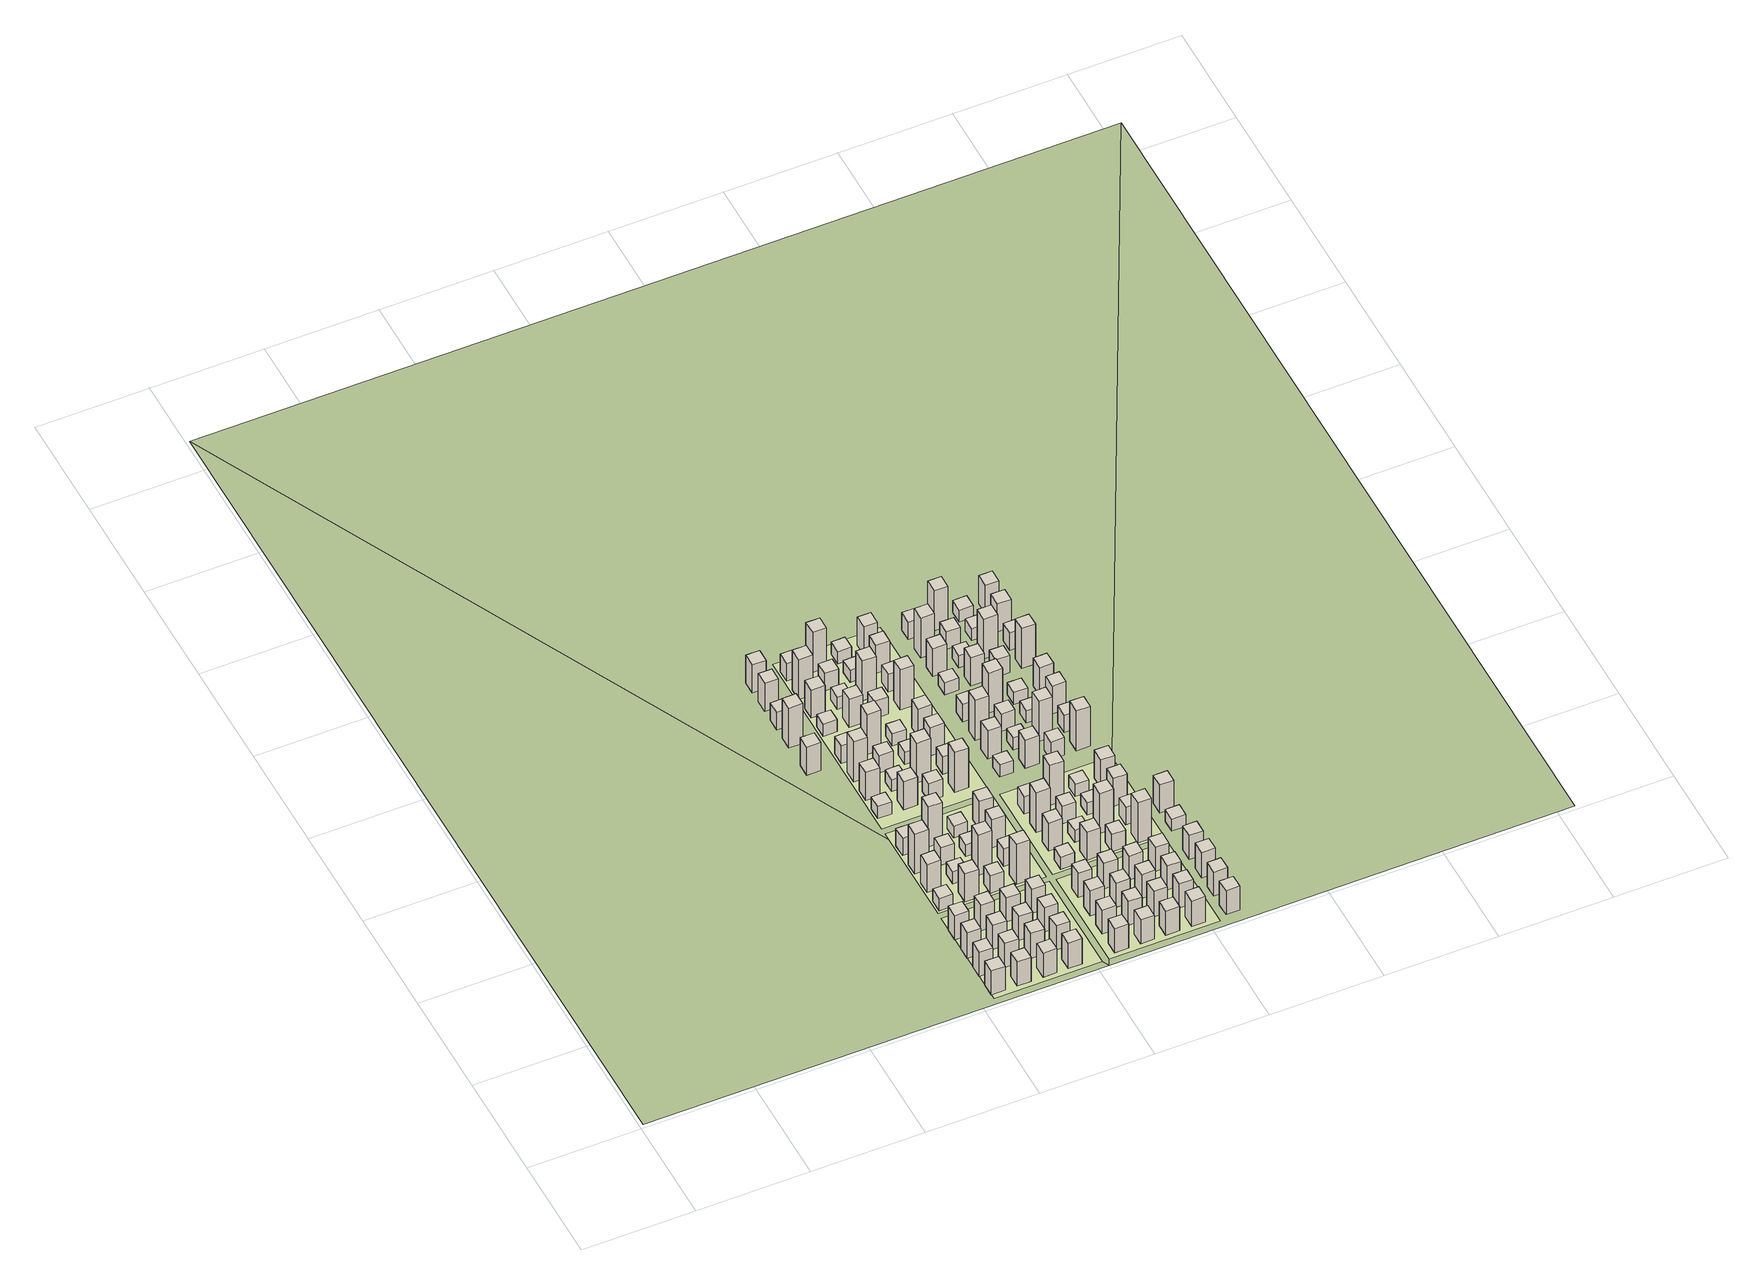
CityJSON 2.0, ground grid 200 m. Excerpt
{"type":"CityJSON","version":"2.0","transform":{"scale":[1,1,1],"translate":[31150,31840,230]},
"CityObjects":{
"building1":{"type":"Building","geometry":[{"type":"Solid","lod":"1","boundaries":[[[[0,1,2,3]],[[4,5,2,1]],[[6,7,0,3]],[[0,7,4,1]],[[4,7,6,5]],[[6,3,2,5]]]]}]},
"building2":{"type":"Building","geometry":[{"type":"Solid","lod":"1","boundaries":[[[[8,9,10,11]],[[10,9,12,13]],[[14,15,8,11]],[[8,15,12,9]],[[14,13,12,15]],[[14,11,10,13]]]]}]},
"building3":{"type":"Building","geometry":[{"type":"Solid","lod":"1","boundaries":[[[[16,17,18,19]],[[20,21,18,17]],[[22,23,16,19]],[[16,23,20,17]],[[20,23,22,21]],[[22,19,18,21]]]]}]},
"building4":{"type":"Building","geometry":[{"type":"Solid","lod":"1","boundaries":[[[[24,25,26,27]],[[26,25,28,29]],[[30,31,24,27]],[[24,31,28,25]],[[30,29,28,31]],[[30,27,26,29]]]]}]},
"building5":{"type":"Building","geometry":[{"type":"Solid","lod":"1","boundaries":[[[[32,33,34,35]],[[34,33,36,37]],[[38,39,32,35]],[[32,39,36,33]],[[38,37,36,39]],[[38,35,34,37]]]]}]},
"building6":{"type":"Building","geometry":[{"type":"Solid","lod":"1","boundaries":[[[[40,41,42,43]],[[44,45,42,41]],[[46,47,40,43]],[[40,47,44,41]],[[44,47,46,45]],[[46,43,42,45]]]]}]},
"building7":{"type":"Building","geometry":[{"type":"Solid","lod":"1","boundaries":[[[[48,49,50,51]],[[52,53,50,49]],[[54,55,48,51]],[[48,55,52,49]],[[52,55,54,53]],[[54,51,50,53]]]]}]},
"building8":{"type":"Building","geometry":[{"type":"Solid","lod":"1","boundaries":[[[[56,57,58,59]],[[58,57,60,61]],[[62,63,56,59]],[[56,63,60,57]],[[62,61,60,63]],[[62,59,58,61]]]]}]},
"building9":{"type":"Building","geometry":[{"type":"Solid","lod":"1","boundaries":[[[[64,65,66,67]],[[66,65,68,69]],[[70,71,64,67]],[[64,71,68,65]],[[70,69,68,71]],[[70,67,66,69]]]]}]},
"building10":{"type":"Building","geometry":[{"type":"Solid","lod":"1","boundaries":[[[[72,73,74,75]],[[76,77,74,73]],[[78,79,72,75]],[[72,79,76,73]],[[76,79,78,77]],[[78,75,74,77]]]]}]},
"building11":{"type":"Building","geometry":[{"type":"Solid","lod":"1","boundaries":[[[[80,81,82,83]],[[82,81,84,85]],[[86,87,80,83]],[[80,87,84,81]],[[86,85,84,87]],[[86,83,82,85]]]]}]},
"building12":{"type":"Building","geometry":[{"type":"Solid","lod":"1","boundaries":[[[[88,89,90,91]],[[92,93,90,89]],[[94,95,88,91]],[[88,95,92,89]],[[92,95,94,93]],[[94,91,90,93]]]]}]},
"building13":{"type":"Building","geometry":[{"type":"Solid","lod":"1","boundaries":[[[[96,97,98,99]],[[100,101,98,97]],[[102,103,96,99]],[[96,103,100,97]],[[100,103,102,101]],[[102,99,98,101]]]]}]},
"building14":{"type":"Building","geometry":[{"type":"Solid","lod":"1","boundaries":[[[[104,105,106,107]],[[106,105,108,109]],[[110,111,104,107]],[[104,111,108,105]],[[110,109,108,111]],[[110,107,106,109]]]]}]},
"building15":{"type":"Building","geometry":[{"type":"Solid","lod":"1","boundaries":[[[[112,113,114,115]],[[114,113,116,117]],[[118,119,112,115]],[[112,119,116,113]],[[118,117,116,119]],[[118,115,114,117]]]]}]},
"building16":{"type":"Building","geometry":[{"type":"Solid","lod":"1","boundaries":[[[[120,121,122,123]],[[122,121,124,125]],[[126,127,120,123]],[[120,127,124,121]],[[126,125,124,127]],[[126,123,122,125]]]]}]},
"building17":{"type":"Building","geometry":[{"type":"Solid","lod":"1","boundaries":[[[[128,129,130,131]],[[132,133,130,129]],[[134,135,128,131]],[[128,135,132,129]],[[132,135,134,133]],[[134,131,130,133]]]]}]},
"building18":{"type":"Building","geometry":[{"type":"Solid","lod":"1","boundaries":[[[[136,137,138,139]],[[140,141,138,137]],[[142,143,136,139]],[[136,143,140,137]],[[140,143,142,141]],[[142,139,138,141]]]]}]},
"building19":{"type":"Building","geometry":[{"type":"Solid","lod":"1","boundaries":[[[[144,145,146,147]],[[148,149,146,145]],[[150,151,144,147]],[[144,151,148,145]],[[148,151,150,149]],[[150,147,146,149]]]]}]},
"building20":{"type":"Building","geometry":[{"type":"Solid","lod":"1","boundaries":[[[[152,153,154,155]],[[156,157,154,153]],[[158,159,152,155]],[[152,159,156,153]],[[156,159,158,157]],[[158,155,154,157]]]]}]},
"building21":{"type":"Building","geometry":[{"type":"Solid","lod":"1","boundaries":[[[[160,161,162,163]],[[164,165,162,161]],[[166,167,160,163]],[[160,167,164,161]],[[164,167,166,165]],[[166,163,162,165]]]]}]},
"building22":{"type":"Building","geometry":[{"type":"Solid","lod":"1","boundaries":[[[[168,169,170,171]],[[172,173,170,169]],[[174,175,168,171]],[[168,175,172,169]],[[172,175,174,173]],[[174,171,170,173]]]]}]},
"building23":{"type":"Building","geometry":[{"type":"Solid","lod":"1","boundaries":[[[[176,177,178,179]],[[178,177,180,181]],[[182,183,176,179]],[[176,183,180,177]],[[182,181,180,183]],[[182,179,178,181]]]]}]},
"building24":{"type":"Building","geometry":[{"type":"Solid","lod":"1","boundaries":[[[[184,185,186,187]],[[186,185,188,189]],[[190,191,184,187]],[[184,191,188,185]],[[190,189,188,191]],[[190,187,186,189]]]]}]},
"building25":{"type":"Building","geometry":[{"type":"Solid","lod":"1","boundaries":[[[[192,193,194,195]],[[194,193,196,197]],[[198,199,192,195]],[[192,199,196,193]],[[198,197,196,199]],[[198,195,194,197]]]]}]},
"building26":{"type":"Building","geometry":[{"type":"Solid","lod":"1","boundaries":[[[[200,201,202,203]],[[202,201,204,205]],[[206,207,200,203]],[[200,207,204,201]],[[206,205,204,207]],[[206,203,202,205]]]]}]},
"building27":{"type":"Building","geometry":[{"type":"Solid","lod":"1","boundaries":[[[[208,209,210,211]],[[212,213,210,209]],[[214,215,208,211]],[[208,215,212,209]],[[212,215,214,213]],[[214,211,210,213]]]]}]},
"building28":{"type":"Building","geometry":[{"type":"Solid","lod":"1","boundaries":[[[[216,217,218,219]],[[218,217,220,221]],[[222,223,216,219]],[[216,223,220,217]],[[222,221,220,223]],[[222,219,218,221]]]]}]},
"building29":{"type":"Building","geometry":[{"type":"Solid","lod":"1","boundaries":[[[[224,225,226,227]],[[228,229,226,225]],[[230,231,224,227]],[[224,231,228,225]],[[228,231,230,229]],[[230,227,226,229]]]]}]},
"building30":{"type":"Building","geometry":[{"type":"Solid","lod":"1","boundaries":[[[[232,233,234,235]],[[234,233,236,237]],[[238,239,232,235]],[[232,239,236,233]],[[238,237,236,239]],[[238,235,234,237]]]]}]},
"building31":{"type":"Building","geometry":[{"type":"Solid","lod":"1","boundaries":[[[[240,241,242,243]],[[242,241,244,245]],[[246,247,240,243]],[[240,247,244,241]],[[246,245,244,247]],[[246,243,242,245]]]]}]},
"building32":{"type":"Building","geometry":[{"type":"Solid","lod":"1","boundaries":[[[[248,249,250,251]],[[252,253,250,249]],[[254,255,248,251]],[[248,255,252,249]],[[252,255,254,253]],[[254,251,250,253]]]]}]},
"building33":{"type":"Building","geometry":[{"type":"Solid","lod":"1","boundaries":[[[[256,257,258,259]],[[258,257,260,261]],[[262,263,256,259]],[[256,263,260,257]],[[262,261,260,263]],[[262,259,258,261]]]]}]},
"building34":{"type":"Building","geometry":[{"type":"Solid","lod":"1","boundaries":[[[[264,265,266,267]],[[266,265,268,269]],[[270,271,264,267]],[[264,271,268,265]],[[270,269,268,271]],[[270,267,266,269]]]]}]},
"building35":{"type":"Building","geometry":[{"type":"Solid","lod":"1","boundaries":[[[[272,273,274,275]],[[274,273,276,277]],[[278,279,272,275]],[[272,279,276,273]],[[278,277,276,279]],[[278,275,274,277]]]]}]},
"building36":{"type":"Building","geometry":[{"type":"Solid","lod":"1","boundaries":[[[[280,281,282,283]],[[282,281,284,285]],[[286,287,280,283]],[[280,287,284,281]],[[286,285,284,287]],[[286,283,282,285]]]]}]},
"building37":{"type":"Building","geometry":[{"type":"Solid","lod":"1","boundaries":[[[[288,289,290,291]],[[292,293,290,289]],[[294,295,288,291]],[[288,295,292,289]],[[292,295,294,293]],[[294,291,290,293]]]]}]},
"building38":{"type":"Building","geometry":[{"type":"Solid","lod":"1","boundaries":[[[[296,297,298,299]],[[300,301,298,297]],[[302,303,296,299]],[[296,303,300,297]],[[300,303,302,301]],[[302,299,298,301]]]]}]},
"building39":{"type":"Building","geometry":[{"type":"Solid","lod":"1","boundaries":[[[[304,305,306,307]],[[308,309,306,305]],[[310,311,304,307]],[[304,311,308,305]],[[308,311,310,309]],[[310,307,306,309]]]]}]},
"building40":{"type":"Building","geometry":[{"type":"Solid","lod":"1","boundaries":[[[[312,313,314,315]],[[316,317,314,313]],[[318,319,312,315]],[[312,319,316,313]],[[316,319,318,317]],[[318,315,314,317]]]]}]},
"building41":{"type":"Building","geometry":[{"type":"Solid","lod":"1","boundaries":[[[[320,321,322,323]],[[324,325,322,321]],[[326,327,320,323]],[[320,327,324,321]],[[324,327,326,325]],[[326,323,322,325]]]]}]},
"building42":{"type":"Building","geometry":[{"type":"Solid","lod":"1","boundaries":[[[[328,329,330,331]],[[330,329,332,333]],[[334,335,328,331]],[[328,335,332,329]],[[334,333,332,335]],[[334,331,330,333]]]]}]},
"building43":{"type":"Building","geometry":[{"type":"Solid","lod":"1","boundaries":[[[[336,337,338,339]],[[338,337,340,341]],[[342,343,336,339]],[[336,343,340,337]],[[342,341,340,343]],[[342,339,338,341]]]]}]},
"building44":{"type":"Building","geometry":[{"type":"Solid","lod":"1","boundaries":[[[[344,345,346,347]],[[346,345,348,349]],[[350,351,344,347]],[[344,351,348,345]],[[350,349,348,351]],[[350,347,346,349]]]]}]},
"building45":{"type":"Building","geometry":[{"type":"Solid","lod":"1","boundaries":[[[[352,353,354,355]],[[356,357,354,353]],[[358,359,352,355]],[[352,359,356,353]],[[356,359,358,357]],[[358,355,354,357]]]]}]},
"building46":{"type":"Building","geometry":[{"type":"Solid","lod":"1","boundaries":[[[[360,361,362,363]],[[364,365,362,361]],[[366,367,360,363]],[[360,367,364,361]],[[364,367,366,365]],[[366,363,362,365]]]]}]},
"building47":{"type":"Building","geometry":[{"type":"Solid","lod":"1","boundaries":[[[[368,369,370,371]],[[372,373,370,369]],[[374,375,368,371]],[[368,375,372,369]],[[372,375,374,373]],[[374,371,370,373]]]]}]},
"building48":{"type":"Building","geometry":[{"type":"Solid","lod":"1","boundaries":[[[[376,377,378,379]],[[378,377,380,381]],[[382,383,376,379]],[[376,383,380,377]],[[382,381,380,383]],[[382,379,378,381]]]]}]},
"building49":{"type":"Building","geometry":[{"type":"Solid","lod":"1","boundaries":[[[[384,385,386,387]],[[386,385,388,389]],[[390,391,384,387]],[[384,391,388,385]],[[390,389,388,391]],[[390,387,386,389]]]]}]},
"building50":{"type":"Building","geometry":[{"type":"Solid","lod":"1","boundaries":[[[[392,393,394,395]],[[394,393,396,397]],[[398,399,392,395]],[[392,399,396,393]],[[398,397,396,399]],[[398,395,394,397]]]]}]},
"building51":{"type":"Building","geometry":[{"type":"Solid","lod":"1","boundaries":[[[[400,401,402,403]],[[402,401,404,405]],[[406,407,400,403]],[[400,407,404,401]],[[406,405,404,407]],[[406,403,402,405]]]]}]},
"building52":{"type":"Building","geometry":[{"type":"Solid","lod":"1","boundaries":[[[[408,409,410,411]],[[412,413,410,409]],[[414,415,408,411]],[[408,415,412,409]],[[412,415,414,413]],[[414,411,410,413]]]]}]},
"building53":{"type":"Building","geometry":[{"type":"Solid","lod":"1","boundaries":[[[[416,417,418,419]],[[418,417,420,421]],[[422,423,416,419]],[[416,423,420,417]],[[422,421,420,423]],[[422,419,418,421]]]]}]},
"building54":{"type":"Building","geometry":[{"type":"Solid","lod":"1","boundaries":[[[[424,425,426,427]],[[426,425,428,429]],[[430,431,424,427]],[[424,431,428,425]],[[430,429,428,431]],[[430,427,426,429]]]]}]},
"building55":{"type":"Building","geometry":[{"type":"Solid","lod":"1","boundaries":[[[[432,433,434,435]],[[436,437,434,433]],[[438,439,432,435]],[[432,439,436,433]],[[436,439,438,437]],[[438,435,434,437]]]]}]},
"building56":{"type":"Building","geometry":[{"type":"Solid","lod":"1","boundaries":[[[[440,441,442,443]],[[444,445,442,441]],[[446,447,440,443]],[[440,447,444,441]],[[444,447,446,445]],[[446,443,442,445]]]]}]},
"building57":{"type":"Building","geometry":[{"type":"Solid","lod":"1","boundaries":[[[[448,449,450,451]],[[452,453,450,449]],[[454,455,448,451]],[[448,455,452,449]],[[452,455,454,453]],[[454,451,450,453]]]]}]},
"building58":{"type":"Building","geometry":[{"type":"Solid","lod":"1","boundaries":[[[[456,457,458,459]],[[458,457,460,461]],[[462,463,456,459]],[[456,463,460,457]],[[462,461,460,463]],[[462,459,458,461]]]]}]},
"building59":{"type":"Building","geometry":[{"type":"Solid","lod":"1","boundaries":[[[[464,465,466,467]],[[466,465,468,469]],[[470,471,464,467]],[[464,471,468,465]],[[470,469,468,471]],[[470,467,466,469]]]]}]},
"building60":{"type":"Building","geometry":[{"type":"Solid","lod":"1","boundaries":[[[[472,473,474,475]],[[476,477,474,473]],[[478,479,472,475]],[[472,479,476,473]],[[476,479,478,477]],[[478,475,474,477]]]]}]},
"building61":{"type":"Building","geometry":[{"type":"Solid","lod":"1","boundaries":[[[[480,481,482,483]],[[482,481,484,485]],[[486,487,480,483]],[[480,487,484,481]],[[486,485,484,487]],[[486,483,482,485]]]]}]},
"building62":{"type":"Building","geometry":[{"type":"Solid","lod":"1","boundaries":[[[[488,489,490,491]],[[492,493,490,489]],[[494,495,488,491]],[[488,495,492,489]],[[492,495,494,493]],[[494,491,490,493]]]]}]},
"building63":{"type":"Building","geometry":[{"type":"Solid","lod":"1","boundaries":[[[[496,497,498,499]],[[500,501,498,497]],[[502,503,496,499]],[[496,503,500,497]],[[500,503,502,501]],[[502,499,498,501]]]]}]},
"building64":{"type":"Building","geometry":[{"type":"Solid","lod":"1","boundaries":[[[[504,505,506,507]],[[508,509,506,505]],[[510,511,504,507]],[[504,511,508,505]],[[508,511,510,509]],[[510,507,506,509]]]]}]},
"building65":{"type":"Building","geometry":[{"type":"Solid","lod":"1","boundaries":[[[[512,513,514,515]],[[516,517,514,513]],[[518,519,512,515]],[[512,519,516,513]],[[516,519,518,517]],[[518,515,514,517]]]]}]},
"building66":{"type":"Building","geometry":[{"type":"Solid","lod":"1","boundaries":[[[[520,521,522,523]],[[522,521,524,525]],[[526,527,520,523]],[[520,527,524,521]],[[526,525,524,527]],[[526,523,522,525]]]]}]},
"building67":{"type":"Building","geometry":[{"type":"Solid","lod":"1","boundaries":[[[[528,529,530,531]],[[530,529,532,533]],[[534,535,528,531]],[[528,535,532,529]],[[534,533,532,535]],[[534,531,530,533]]]]}]},
"building68":{"type":"Building","geometry":[{"type":"Solid","lod":"1","boundaries":[[[[536,537,538,539]],[[538,537,540,541]],[[542,543,536,539]],[[536,543,540,537]],[[542,541,540,543]],[[542,539,538,541]]]]}]},
"building69":{"type":"Building","geometry":[{"type":"Solid","lod":"1","boundaries":[[[[544,545,546,547]],[[546,545,548,549]],[[550,551,544,547]],[[544,551,548,545]],[[550,549,548,551]],[[550,547,546,549]]]]}]},
"building70":{"type":"Building","geometry":[{"type":"Solid","lod":"1","boundaries":[[[[552,553,554,555]],[[554,553,556,557]],[[558,559,552,555]],[[552,559,556,553]],[[558,557,556,559]],[[558,555,554,557]]]]}]},
"building71":{"type":"Building","geometry":[{"type":"Solid","lod":"1","boundaries":[[[[560,561,562,563]],[[564,565,562,561]],[[566,567,560,563]],[[560,567,564,561]],[[564,567,566,565]],[[566,563,562,565]]]]}]},
"building72":{"type":"Building","geometry":[{"type":"Solid","lod":"1","boundaries":[[[[568,569,570,571]],[[572,573,570,569]],[[574,575,568,571]],[[568,575,572,569]],[[572,575,574,573]],[[574,571,570,573]]]]}]},
"building73":{"type":"Building","geometry":[{"type":"Solid","lod":"1","boundaries":[[[[576,577,578,579]],[[580,581,578,577]],[[582,583,576,579]],[[576,583,580,577]],[[580,583,582,581]],[[582,579,578,581]]]]}]},
"building74":{"type":"Building","geometry":[{"type":"Solid","lod":"1","boundaries":[[[[584,585,586,587]],[[586,585,588,589]],[[590,591,584,587]],[[584,591,588,585]],[[590,589,588,591]],[[590,587,586,589]]]]}]},
"building75":{"type":"Building","geometry":[{"type":"Solid","lod":"1","boundaries":[[[[592,593,594,595]],[[594,593,596,597]],[[598,599,592,595]],[[592,599,596,593]],[[598,597,596,599]],[[598,595,594,597]]]]}]},
"building76":{"type":"Building","geometry":[{"type":"Solid","lod":"1","boundaries":[[[[600,601,602,603]],[[604,605,602,601]],[[606,607,600,603]],[[600,607,604,601]],[[604,607,606,605]],[[606,603,602,605]]]]}]},
"building77":{"type":"Building","geometry":[{"type":"Solid","lod":"1","boundaries":[[[[608,609,610,611]],[[610,609,612,613]],[[614,615,608,611]],[[608,615,612,609]],[[614,613,612,615]],[[614,611,610,613]]]]}]},
"building78":{"type":"Building","geometry":[{"type":"Solid","lod":"1","boundaries":[[[[616,617,618,619]],[[620,621,618,617]],[[622,623,616,619]],[[616,623,620,617]],[[620,623,622,621]],[[622,619,618,621]]]]}]},
"building79":{"type":"Building","geometry":[{"type":"Solid","lod":"1","boundaries":[[[[624,625,626,627]],[[626,625,628,629]],[[630,631,624,627]],[[624,631,628,625]],[[630,629,628,631]],[[630,627,626,629]]]]}]},
"building80":{"type":"Building","geometry":[{"type":"Solid","lod":"1","boundaries":[[[[632,633,634,635]],[[636,637,634,633]],[[638,639,632,635]],[[632,639,636,633]],[[636,639,638,637]],[[638,635,634,637]]]]}]},
"building81":{"type":"Building","geometry":[{"type":"Solid","lod":"1","boundaries":[[[[640,641,642,643]],[[644,645,642,641]],[[646,647,640,643]],[[640,647,644,641]],[[644,647,646,645]],[[646,643,642,645]]]]}]},
"building82":{"type":"Building","geometry":[{"type":"Solid","lod":"1","boundaries":[[[[648,649,650,651]],[[652,653,650,649]],[[654,655,648,651]],[[648,655,652,649]],[[652,655,654,653]],[[654,651,650,653]]]]}]},
"building83":{"type":"Building","geometry":[{"type":"Solid","lod":"1","boundaries":[[[[656,657,658,659]],[[660,661,658,657]],[[662,663,656,659]],[[656,663,660,657]],[[660,663,662,661]],[[662,659,658,661]]]]}]},
"building84":{"type":"Building","geometry":[{"type":"Solid","lod":"1","boundaries":[[[[664,665,666,667]],[[666,665,668,669]],[[670,671,664,667]],[[664,671,668,665]],[[670,669,668,671]],[[670,667,666,669]]]]}]},
"building85":{"type":"Building","geometry":[{"type":"Solid","lod":"1","boundaries":[[[[672,673,674,675]],[[676,677,674,673]],[[678,679,672,675]],[[672,679,676,673]],[[676,679,678,677]],[[678,675,674,677]]]]}]},
"building86":{"type":"Building","geometry":[{"type":"Solid","lod":"1","boundaries":[[[[680,681,682,683]],[[684,685,682,681]],[[686,687,680,683]],[[680,687,684,681]],[[684,687,686,685]],[[686,683,682,685]]]]}]},
"building87":{"type":"Building","geometry":[{"type":"Solid","lod":"1","boundaries":[[[[688,689,690,691]],[[690,689,692,693]],[[694,695,688,691]],[[688,695,692,689]],[[694,693,692,695]],[[694,691,690,693]]]]}]},
"building88":{"type":"Building","geometry":[{"type":"Solid","lod":"1","boundaries":[[[[696,697,698,699]],[[700,701,698,697]],[[702,703,696,699]],[[696,703,700,697]],[[700,703,702,701]],[[702,699,698,701]]]]}]},
"building89":{"type":"Building","geometry":[{"type":"Solid","lod":"1","boundaries":[[[[704,705,706,707]],[[706,705,708,709]],[[710,711,704,707]],[[704,711,708,705]],[[710,709,708,711]],[[710,707,706,709]]]]}]},
"building90":{"type":"Building","geometry":[{"type":"Solid","lod":"1","boundaries":[[[[712,713,714,715]],[[714,713,716,717]],[[718,719,712,715]],[[712,719,716,713]],[[718,717,716,719]],[[718,715,714,717]]]]}]},
"building91":{"type":"Building","geometry":[{"type":"Solid","lod":"1","boundaries":[[[[720,721,722,723]],[[724,725,722,721]],[[726,727,720,723]],[[720,727,724,721]],[[724,727,726,725]],[[726,723,722,725]]]]}]},
"building92":{"type":"Building","geometry":[{"type":"Solid","lod":"1","boundaries":[[[[728,729,730,731]],[[730,729,732,733]],[[734,735,728,731]],[[728,735,732,729]],[[734,733,732,735]],[[734,731,730,733]]]]}]},
"building93":{"type":"Building","geometry":[{"type":"Solid","lod":"1","boundaries":[[[[736,737,738,739]],[[738,737,740,741]],[[742,743,736,739]],[[736,743,740,737]],[[742,741,740,743]],[[742,739,738,741]]]]}]},
"building94":{"type":"Building","geometry":[{"type":"Solid","lod":"1","boundaries":[[[[744,745,746,747]],[[746,745,748,749]],[[750,751,744,747]],[[744,751,748,745]],[[750,749,748,751]],[[750,747,746,749]]]]}]},
"building95":{"type":"Building","geometry":[{"type":"Solid","lod":"1","boundaries":[[[[752,753,754,755]],[[756,757,754,753]],[[758,759,752,755]],[[752,759,756,753]],[[756,759,758,757]],[[758,755,754,757]]]]}]},
"building96":{"type":"Building","geometry":[{"type":"Solid","lod":"1","boundaries":[[[[760,761,762,763]],[[762,761,764,765]],[[766,767,760,763]],[[760,767,764,761]],[[766,765,764,767]],[[766,763,762,765]]]]}]},
"building97":{"type":"Building","geometry":[{"type":"Solid","lod":"1","boundaries":[[[[768,769,770,771]],[[772,773,770,769]],[[774,775,768,771]],[[768,775,772,769]],[[772,775,774,773]],[[774,771,770,773]]]]}]},
"building98":{"type":"Building","geometry":[{"type":"Solid","lod":"1","boundaries":[[[[776,777,778,779]],[[778,777,780,781]],[[782,783,776,779]],[[776,783,780,777]],[[782,781,780,783]],[[782,779,778,781]]]]}]},
"building99":{"type":"Building","geometry":[{"type":"Solid","lod":"1","boundaries":[[[[784,785,786,787]],[[786,785,788,789]],[[790,791,784,787]],[[784,791,788,785]],[[790,789,788,791]],[[790,787,786,789]]]]}]},
"building100":{"type":"Building","geometry":[{"type":"Solid","lod":"1","boundaries":[[[[792,793,794,795]],[[794,793,796,797]],[[798,799,792,795]],[[792,799,796,793]],[[798,797,796,799]],[[798,795,794,797]]]]}]},
"building101":{"type":"Building","geometry":[{"type":"Solid","lod":"1","boundaries":[[[[800,801,802,803]],[[804,805,802,801]],[[806,807,800,803]],[[800,807,804,801]],[[804,807,806,805]],[[806,803,802,805]]]]}]},
"building102":{"type":"Building","geometry":[{"type":"Solid","lod":"1","boundaries":[[[[808,809,810,811]],[[812,813,810,809]],[[814,815,808,811]],[[808,815,812,809]],[[812,815,814,813]],[[814,811,810,813]]]]}]},
"building103":{"type":"Building","geometry":[{"type":"Solid","lod":"1","boundaries":[[[[816,817,818,819]],[[820,821,818,817]],[[822,823,816,819]],[[816,823,820,817]],[[820,823,822,821]],[[822,819,818,821]]]]}]},
"building104":{"type":"Building","geometry":[{"type":"Solid","lod":"1","boundaries":[[[[824,825,826,827]],[[828,829,826,825]],[[830,831,824,827]],[[824,831,828,825]],[[828,831,830,829]],[[830,827,826,829]]]]}]},
"building105":{"type":"Building","geometry":[{"type":"Solid","lod":"1","boundaries":[[[[832,833,834,835]],[[836,837,834,833]],[[838,839,832,835]],[[832,839,836,833]],[[836,839,838,837]],[[838,835,834,837]]]]}]},
"building106":{"type":"Building","geometry":[{"type":"Solid","lod":"1","boundaries":[[[[840,841,842,843]],[[844,845,842,841]],[[846,847,840,843]],[[840,847,844,841]],[[844,847,846,845]],[[846,843,842,845]]]]}]},
"building107":{"type":"Building","geometry":[{"type":"Solid","lod":"1","boundaries":[[[[848,849,850,851]],[[850,849,852,853]],[[854,855,848,851]],[[848,855,852,849]],[[854,853,852,855]],[[854,851,850,853]]]]}]},
"building108":{"type":"Building","geometry":[{"type":"Solid","lod":"1","boundaries":[[[[856,857,858,859]],[[858,857,860,861]],[[862,863,856,859]],[[856,863,860,857]],[[862,861,860,863]],[[862,859,858,861]]]]}]},
"building109":{"type":"Building","geometry":[{"type":"Solid","lod":"1","boundaries":[[[[864,865,866,867]],[[866,865,868,869]],[[870,871,864,867]],[[864,871,868,865]],[[870,869,868,871]],[[870,867,866,869]]]]}]},
"building110":{"type":"Building","geometry":[{"type":"Solid","lod":"1","boundaries":[[[[872,873,874,875]],[[874,873,876,877]],[[878,879,872,875]],[[872,879,876,873]],[[878,877,876,879]],[[878,875,874,877]]]]}]},
"building111":{"type":"Building","geometry":[{"type":"Solid","lod":"1","boundaries":[[[[880,881,882,883]],[[884,885,882,881]],[[886,887,880,883]],[[880,887,884,881]],[[884,887,886,885]],[[886,883,882,885]]]]}]},
"building112":{"type":"Building","geometry":[{"type":"Solid","lod":"1","boundaries":[[[[888,889,890,891]],[[892,893,890,889]],[[894,895,888,891]],[[888,895,892,889]],[[892,895,894,893]],[[894,891,890,893]]]]}]},
"building113":{"type":"Building","geometry":[{"type":"Solid","lod":"1","boundaries":[[[[896,897,898,899]],[[898,897,900,901]],[[902,903,896,899]],[[896,903,900,897]],[[902,901,900,903]],[[902,899,898,901]]]]}]},
"building114":{"type":"Building","geometry":[{"type":"Solid","lod":"1","boundaries":[[[[904,905,906,907]],[[908,909,906,905]],[[910,911,904,907]],[[904,911,908,905]],[[908,911,910,909]],[[910,907,906,909]]]]}]},
"building115":{"type":"Building","geometry":[{"type":"Solid","lod":"1","boundaries":[[[[912,913,914,915]],[[914,913,916,917]],[[918,919,912,915]],[[912,919,916,913]],[[918,917,916,919]],[[918,915,914,917]]]]}]},
"building116":{"type":"Building","geometry":[{"type":"Solid","lod":"1","boundaries":[[[[920,921,922,923]],[[922,921,924,925]],[[926,927,920,923]],[[920,927,924,921]],[[926,925,924,927]],[[926,923,922,925]]]]}]},
"building117":{"type":"Building","geometry":[{"type":"Solid","lod":"1","boundaries":[[[[928,929,930,931]],[[932,933,930,929]],[[934,935,928,931]],[[928,935,932,929]],[[932,935,934,933]],[[934,931,930,933]]]]}]},
"building118":{"type":"Building","geometry":[{"type":"Solid","lod":"1","boundaries":[[[[936,937,938,939]],[[938,937,940,941]],[[942,943,936,939]],[[936,943,940,937]],[[942,941,940,943]],[[942,939,938,941]]]]}]},
"building119":{"type":"Building","geometry":[{"type":"Solid","lod":"1","boundaries":[[[[944,945,946,947]],[[946,945,948,949]],[[950,951,944,947]],[[944,951,948,945]],[[950,949,948,951]],[[950,947,946,949]]]]}]},
"building120":{"type":"Building","geometry":[{"type":"Solid","lod":"1","boundaries":[[[[952,953,954,955]],[[954,953,956,957]],[[958,959,952,955]],[[952,959,956,953]],[[958,957,956,959]],[[958,955,954,957]]]]}]},
"building121":{"type":"Building","geometry":[{"type":"Solid","lod":"1","boundaries":[[[[960,961,962,963]],[[964,965,962,961]],[[966,967,960,963]],[[960,967,964,961]],[[964,967,966,965]],[[966,963,962,965]]]]}]},
"building122":{"type":"Building","geometry":[{"type":"Solid","lod":"1","boundaries":[[[[968,969,970,971]],[[972,973,970,969]],[[974,975,968,971]],[[968,975,972,969]],[[972,975,974,973]],[[974,971,970,973]]]]}]},
"building123":{"type":"Building","geometry":[{"type":"Solid","lod":"1","boundaries":[[[[976,977,978,979]],[[980,981,978,977]],[[982,983,976,979]],[[976,983,980,977]],[[980,983,982,981]],[[982,979,978,981]]]]}]},
"building124":{"type":"Building","geometry":[{"type":"Solid","lod":"1","boundaries":[[[[984,985,986,987]],[[988,989,986,985]],[[990,991,984,987]],[[984,991,988,985]],[[988,991,990,989]],[[990,987,986,989]]]]}]},
"building125":{"type":"Building","geometry":[{"type":"Solid","lod":"1","boundaries":[[[[992,993,994,995]],[[994,993,996,997]],[[998,999,992,995]],[[992,999,996,993]],[[998,997,996,999]],[[998,995,994,997]]]]}]},
"building126":{"type":"Building","geometry":[{"type":"Solid","lod":"1","boundaries":[[[[1000,1001,1002,1003]],[[1004,1005,1002,1001]],[[1006,1007,1000,1003]],[[1000,1007,1004,1001]],[[1004,1007,1006,1005]],[[1006,1003,1002,1005]]]]}]},
"building127":{"type":"Building","geometry":[{"type":"Solid","lod":"1","boundaries":[[[[1008,1009,1010,1011]],[[1010,1009,1012,1013]],[[1014,1015,1008,1011]],[[1008,1015,1012,1009]],[[1014,1013,1012,1015]],[[1014,1011,1010,1013]]]]}]},
"building128":{"type":"Building","geometry":[{"type":"Solid","lod":"1","boundaries":[[[[1016,1017,1018,1019]],[[1020,1021,1018,1017]],[[1022,1023,1016,1019]],[[1016,1023,1020,1017]],[[1020,1023,1022,1021]],[[1022,1019,1018,1021]]]]}]},
"building129":{"type":"Building","geometry":[{"type":"Solid","lod":"1","boundaries":[[[[1024,1025,1026,1027]],[[1026,1025,1028,1029]],[[1030,1031,1024,1027]],[[1024,1031,1028,1025]],[[1030,1029,1028,1031]],[[1030,1027,1026,1029]]]]}]},
"building130":{"type":"Building","geometry":[{"type":"Solid","lod":"1","boundaries":[[[[1032,1033,1034,1035]],[[1034,1033,1036,1037]],[[1038,1039,1032,1035]],[[1032,1039,1036,1033]],[[1038,1037,1036,1039]],[[1038,1035,1034,1037]]]]}]},
"building131":{"type":"Building","geometry":[{"type":"Solid","lod":"1","boundaries":[[[[1040,1041,1042,1043]],[[1042,1041,1044,1045]],[[1046,1047,1040,1043]],[[1040,1047,1044,1041]],[[1046,1045,1044,1047]],[[1046,1043,1042,1045]]]]}]},
"building132":{"type":"Building","geometry":[{"type":"Solid","lod":"1","boundaries":[[[[1048,1049,1050,1051]],[[1052,1053,1050,1049]],[[1054,1055,1048,1051]],[[1048,1055,1052,1049]],[[1052,1055,1054,1053]],[[1054,1051,1050,1053]]]]}]},
"building133":{"type":"Building","geometry":[{"type":"Solid","lod":"1","boundaries":[[[[1056,1057,1058,1059]],[[1058,1057,1060,1061]],[[1062,1063,1056,1059]],[[1056,1063,1060,1057]],[[1062,1061,1060,1063]],[[1062,1059,1058,1061]]]]}]},
"building134":{"type":"Building","geometry":[{"type":"Solid","lod":"1","boundaries":[[[[1064,1065,1066,1067]],[[1068,1069,1066,1065]],[[1070,1071,1064,1067]],[[1064,1071,1068,1065]],[[1068,1071,1070,1069]],[[1070,1067,1066,1069]]]]}]},
"building135":{"type":"Building","geometry":[{"type":"Solid","lod":"1","boundaries":[[[[1072,1073,1074,1075]],[[1076,1077,1074,1073]],[[1078,1079,1072,1075]],[[1072,1079,1076,1073]],[[1076,1079,1078,1077]],[[1078,1075,1074,1077]]]]}]},
"building136":{"type":"Building","geometry":[{"type":"Solid","lod":"1","boundaries":[[[[1080,1081,1082,1083]],[[1084,1085,1082,1081]],[[1086,1087,1080,1083]],[[1080,1087,1084,1081]],[[1084,1087,1086,1085]],[[1086,1083,1082,1085]]]]}]},
"building137":{"type":"Building","geometry":[{"type":"Solid","lod":"1","boundaries":[[[[1088,1089,1090,1091]],[[1090,1089,1092,1093]],[[1094,1095,1088,1091]],[[1088,1095,1092,1089]],[[1094,1093,1092,1095]],[[1094,1091,1090,1093]]]]}]},
"building138":{"type":"Building","geometry":[{"type":"Solid","lod":"1","boundaries":[[[[1096,1097,1098,1099]],[[1098,1097,1100,1101]],[[1102,1103,1096,1099]],[[1096,1103,1100,1097]],[[1102,1101,1100,1103]],[[1102,1099,1098,1101]]]]}]},
"building139":{"type":"Building","geometry":[{"type":"Solid","lod":"1","boundaries":[[[[1104,1105,1106,1107]],[[1106,1105,1108,1109]],[[1110,1111,1104,1107]],[[1104,1111,1108,1105]],[[1110,1109,1108,1111]],[[1110,1107,1106,1109]]]]}]},
"landuse1":{"type":"LandUse","geometry":[{"type":"MultiSurface","lod":"1","boundaries":[[[1112,1113,1114,1115]]]}]},
"landuse2":{"type":"LandUse","geometry":[{"type":"MultiSurface","lod":"1","boundaries":[[[1116,1117,1118,1119]]]}]},
"landuse3":{"type":"LandUse","attributes":{"name":"luse8"},"geometry":[{"type":"MultiSurface","lod":"1","boundaries":[[[1120,1121,1122,1123]]]}]},
"landuse4":{"type":"LandUse","geometry":[{"type":"MultiSurface","lod":"1","boundaries":[[[1124,1125,1126,1127]]]}]},
"landuse5":{"type":"LandUse","geometry":[{"type":"MultiSurface","lod":"1","boundaries":[[[1128,1129,1130,1131]]]}]},
"terrain1":{"type":"TINRelief","attributes":{"name":"ground","lod":1},"geometry":[{"type":"CompositeSurface","lod":"1","boundaries":[[[1132,1133,1134]],[[1135,1136,1132]],[[1132,1136,1133]]]}]},
"landuse6":{"type":"LandUse","attributes":{"name":"luse4"},"geometry":[{"type":"MultiSurface","lod":"1","boundaries":[[[1137,1138,1139,1140]]]}]}
},
"vertices":[
[624,52,60],[624,52,6],[624,28,6],[624,28,60],[648,52,6],[648,28,6],[648,28,60],[648,52,60],
[624,97,60],[624,97,6],[624,73,6],[624,73,60],[648,97,6],[648,73,6],[648,73,60],[648,97,60],
[624,141,63],[624,141,6],[624,117,6],[624,117,63],[648,141,6],[648,117,6],[648,117,63],[648,141,63],
[624,186,60],[624,186,6],[624,162,6],[624,162,60],[648,186,6],[648,162,6],[648,162,60],[648,186,60],
[669,52,60],[669,52,6],[669,28,6],[669,28,60],[693,52,6],[693,28,6],[693,28,60],[693,52,60],
[669,97,60],[669,97,6],[669,73,6],[669,73,60],[693,97,6],[693,73,6],[693,73,60],[693,97,60],
[629,254,33],[629,254,6],[629,230,6],[629,230,33],[653,254,6],[653,230,6],[653,230,33],[653,254,33],
[669,141,60],[669,141,6],[669,117,6],[669,117,60],[693,141,6],[693,117,6],[693,117,60],[693,141,60],
[629,298,69],[629,298,6],[629,274,6],[629,274,69],[653,298,6],[653,274,6],[653,274,69],[653,298,69],
[669,186,63],[669,186,6],[669,162,6],[669,162,63],[693,186,6],[693,162,6],[693,162,63],[693,186,63],
[714,52,60],[714,52,6],[714,28,6],[714,28,60],[738,52,6],[738,28,6],[738,28,60],[738,52,60],
[629,343,96],[629,343,6],[629,319,6],[629,319,96],[653,343,6],[653,319,6],[653,319,96],[653,343,96],
[714,97,63],[714,97,6],[714,73,6],[714,73,63],[738,97,6],[738,73,6],[738,73,63],[738,97,63],
[629,388,45],[629,388,6],[629,364,6],[629,364,45],[653,388,6],[653,364,6],[653,364,45],[653,388,45],
[674,254,69],[674,254,6],[674,230,6],[674,230,69],[698,254,6],[698,230,6],[698,230,69],[698,254,69],
[569,612,69],[569,612,6],[569,588,6],[569,588,69],[593,612,6],[593,588,6],[593,588,69],[593,612,69],
[714,141,60],[714,141,6],[714,117,6],[714,117,60],[738,141,6],[738,117,6],[738,117,60],[738,141,60],
[674,298,33],[674,298,6],[674,274,6],[674,274,33],[698,298,6],[698,274,6],[698,274,33],[698,298,33],
[714,186,60],[714,186,6],[714,162,6],[714,162,60],[738,186,6],[738,162,6],[738,162,60],[738,186,60],
[629,478,33],[629,478,6],[629,454,6],[629,454,33],[653,478,6],[653,454,6],[653,454,33],[653,478,33],
[569,678,96],[569,678,6],[569,654,6],[569,654,96],[593,678,6],[593,654,6],[593,654,96],[593,678,96],
[758,52,63],[758,52,6],[758,28,6],[758,28,63],[782,52,6],[782,28,6],[782,28,63],[782,52,63],
[674,343,45],[674,343,6],[674,319,6],[674,319,45],[698,343,6],[698,319,6],[698,319,45],[698,343,45],
[629,522,69],[629,522,6],[629,498,6],[629,498,69],[653,522,6],[653,498,6],[653,498,69],[653,522,69],
[569,722,45],[569,722,6],[569,698,6],[569,698,45],[593,722,6],[593,698,6],[593,698,45],[593,722,45],
[758,97,60],[758,97,6],[758,73,6],[758,73,60],[782,97,6],[782,73,6],[782,73,60],[782,97,60],
[674,388,96],[674,388,6],[674,364,6],[674,364,96],[698,388,6],[698,364,6],[698,364,96],[698,388,96],
[718,254,45],[718,254,6],[718,230,6],[718,230,45],[742,254,6],[742,230,6],[742,230,45],[742,254,45],
[629,567,96],[629,567,6],[629,543,6],[629,543,96],[653,567,6],[653,543,6],[653,543,96],[653,567,96],
[569,767,69],[569,767,6],[569,743,6],[569,743,69],[593,767,6],[593,743,6],[593,743,69],[593,767,69],
[758,141,60],[758,141,6],[758,117,6],[758,117,60],[782,141,6],[782,117,6],[782,117,60],[782,141,60],
[718,298,96],[718,298,6],[718,274,6],[718,274,96],[742,298,6],[742,274,6],[742,274,96],[742,298,96],
[629,612,45],[629,612,6],[629,588,6],[629,588,45],[653,612,6],[653,588,6],[653,588,45],[653,612,45],
[569,812,69],[569,812,6],[569,788,6],[569,788,69],[593,812,6],[593,788,6],[593,788,69],[593,812,69],
[758,186,60],[758,186,6],[758,162,6],[758,162,60],[782,186,6],[782,162,6],[782,162,60],[782,186,60],
[674,478,69],[674,478,6],[674,454,6],[674,454,69],[698,478,6],[698,454,6],[698,454,69],[698,478,69],
[718,343,33],[718,343,6],[718,319,6],[718,319,33],[742,343,6],[742,319,6],[742,319,33],[742,343,33],
[674,522,33],[674,522,6],[674,498,6],[674,498,33],[698,522,6],[698,498,6],[698,498,33],[698,522,33],
[629,678,33],[629,678,6],[629,654,6],[629,654,33],[653,678,6],[653,654,6],[653,654,33],[653,678,33],
[718,388,33],[718,388,6],[718,364,6],[718,364,33],[742,388,6],[742,364,6],[742,364,33],[742,388,33],
[763,254,96],[763,254,6],[763,230,6],[763,230,96],[787,254,6],[787,230,6],[787,230,96],[787,254,96],
[674,567,45],[674,567,6],[674,543,6],[674,543,45],[698,567,6],[698,543,6],[698,543,45],[698,567,45],
[629,722,69],[629,722,6],[629,698,6],[629,698,69],[653,722,6],[653,698,6],[653,698,69],[653,722,69],
[763,298,45],[763,298,6],[763,274,6],[763,274,45],[787,298,6],[787,274,6],[787,274,45],[787,298,45],
[839,52,60],[839,52,6],[839,28,6],[839,28,60],[863,52,6],[863,28,6],[863,28,60],[863,52,60],
[674,612,96],[674,612,6],[674,588,6],[674,588,96],[698,612,6],[698,588,6],[698,588,96],[698,612,96],
[629,767,96],[629,767,6],[629,743,6],[629,743,96],[653,767,6],[653,743,6],[653,743,96],[653,767,96],
[718,478,45],[718,478,6],[718,454,6],[718,454,45],[742,478,6],[742,454,6],[742,454,45],[742,478,45],
[763,343,69],[763,343,6],[763,319,6],[763,319,69],[787,343,6],[787,319,6],[787,319,69],[787,343,69],
[839,97,60],[839,97,6],[839,73,6],[839,73,60],[863,97,6],[863,73,6],[863,73,60],[863,97,60],
[629,812,45],[629,812,6],[629,788,6],[629,788,45],[653,812,6],[653,788,6],[653,788,45],[653,812,45],
[718,522,96],[718,522,6],[718,498,6],[718,498,96],[742,522,6],[742,498,6],[742,498,96],[742,522,96],
[674,678,69],[674,678,6],[674,654,6],[674,654,69],[698,678,6],[698,654,6],[698,654,69],[698,678,69],
[763,388,69],[763,388,6],[763,364,6],[763,364,69],[787,388,6],[787,364,6],[787,364,69],[787,388,69],
[839,141,63],[839,141,6],[839,117,6],[839,117,63],[863,141,6],[863,117,6],[863,117,63],[863,141,63],
[718,567,33],[718,567,6],[718,543,6],[718,543,33],[742,567,6],[742,543,6],[742,543,33],[742,567,33],
[674,722,33],[674,722,6],[674,698,6],[674,698,33],[698,722,6],[698,698,6],[698,698,33],[698,722,33],
[839,186,60],[839,186,6],[839,162,6],[839,162,60],[863,186,6],[863,162,6],[863,162,60],[863,186,60],
[884,52,60],[884,52,6],[884,28,6],[884,28,60],[908,52,6],[908,28,6],[908,28,60],[908,52,60],
[718,612,33],[718,612,6],[718,588,6],[718,588,33],[742,612,6],[742,588,6],[742,588,33],[742,612,33],
[674,767,45],[674,767,6],[674,743,6],[674,743,45],[698,767,6],[698,743,6],[698,743,45],[698,767,45],
[763,478,96],[763,478,6],[763,454,6],[763,454,96],[787,478,6],[787,454,6],[787,454,96],[787,478,96],
[884,97,60],[884,97,6],[884,73,6],[884,73,60],[908,97,6],[908,73,6],[908,73,60],[908,97,60],
[841,254,33],[841,254,6],[841,230,6],[841,230,33],[865,254,6],[865,230,6],[865,230,33],[865,254,33],
[674,812,96],[674,812,6],[674,788,6],[674,788,96],[698,812,6],[698,788,6],[698,788,96],[698,812,96],
[763,522,45],[763,522,6],[763,498,6],[763,498,45],[787,522,6],[787,498,6],[787,498,45],[787,522,45],
[718,678,45],[718,678,6],[718,654,6],[718,654,45],[742,678,6],[742,654,6],[742,654,45],[742,678,45],
[884,141,60],[884,141,6],[884,117,6],[884,117,60],[908,141,6],[908,117,6],[908,117,60],[908,141,60],
[841,298,69],[841,298,6],[841,274,6],[841,274,69],[865,298,6],[865,274,6],[865,274,69],[865,298,69],
[763,567,69],[763,567,6],[763,543,6],[763,543,69],[787,567,6],[787,543,6],[787,543,69],[787,567,69],
[718,722,96],[718,722,6],[718,698,6],[718,698,96],[742,722,6],[742,698,6],[742,698,96],[742,722,96],
[884,186,63],[884,186,6],[884,162,6],[884,162,63],[908,186,6],[908,162,6],[908,162,63],[908,186,63],
[841,343,96],[841,343,6],[841,319,6],[841,319,96],[865,343,6],[865,319,6],[865,319,96],[865,343,96],
[928,52,60],[928,52,6],[928,28,6],[928,28,60],[952,52,6],[952,28,6],[952,28,60],[952,52,60],
[763,612,69],[763,612,6],[763,588,6],[763,588,69],[787,612,6],[787,588,6],[787,588,69],[787,612,69],
[718,767,33],[718,767,6],[718,743,6],[718,743,33],[742,767,6],[742,743,6],[742,743,33],[742,767,33],
[841,388,45],[841,388,6],[841,364,6],[841,364,45],[865,388,6],[865,364,6],[865,364,45],[865,388,45],
[928,97,63],[928,97,6],[928,73,6],[928,73,63],[952,97,6],[952,73,6],[952,73,63],[952,97,63],
[886,254,69],[886,254,6],[886,230,6],[886,230,69],[910,254,6],[910,230,6],[910,230,69],[910,254,69],
[718,812,33],[718,812,6],[718,788,6],[718,788,33],[742,812,6],[742,788,6],[742,788,33],[742,812,33],
[763,678,96],[763,678,6],[763,654,6],[763,654,96],[787,678,6],[787,654,6],[787,654,96],[787,678,96],
[928,141,60],[928,141,6],[928,117,6],[928,117,60],[952,141,6],[952,117,6],[952,117,60],[952,141,60],
[886,298,33],[886,298,6],[886,274,6],[886,274,33],[910,298,6],[910,274,6],[910,274,33],[910,298,33],
[763,722,45],[763,722,6],[763,698,6],[763,698,45],[787,722,6],[787,698,6],[787,698,45],[787,722,45],
[841,478,33],[841,478,6],[841,454,6],[841,454,33],[865,478,6],[865,454,6],[865,454,33],[865,478,33],
[928,186,60],[928,186,6],[928,162,6],[928,162,60],[952,186,6],[952,162,6],[952,162,60],[952,186,60],
[886,343,45],[886,343,6],[886,319,6],[886,319,45],[910,343,6],[910,319,6],[910,319,45],[910,343,45],
[973,52,63],[973,52,6],[973,28,6],[973,28,63],[997,52,6],[997,28,6],[997,28,63],[997,52,63],
[763,767,69],[763,767,6],[763,743,6],[763,743,69],[787,767,6],[787,743,6],[787,743,69],[787,767,69],
[841,522,69],[841,522,6],[841,498,6],[841,498,69],[865,522,6],[865,498,6],[865,498,69],[865,522,69],
[886,388,96],[886,388,6],[886,364,6],[886,364,96],[910,388,6],[910,364,6],[910,364,96],[910,388,96],
[973,97,60],[973,97,6],[973,73,6],[973,73,60],[997,97,6],[997,73,6],[997,73,60],[997,97,60],
[930,254,45],[930,254,6],[930,230,6],[930,230,45],[954,254,6],[954,230,6],[954,230,45],[954,254,45],
[763,812,69],[763,812,6],[763,788,6],[763,788,69],[787,812,6],[787,788,6],[787,788,69],[787,812,69],
[841,567,96],[841,567,6],[841,543,6],[841,543,96],[865,567,6],[865,543,6],[865,543,96],[865,567,96],
[973,141,60],[973,141,6],[973,117,6],[973,117,60],[997,141,6],[997,117,6],[997,117,60],[997,141,60],
[930,298,96],[930,298,6],[930,274,6],[930,274,96],[954,298,6],[954,274,6],[954,274,96],[954,298,96],
[841,612,45],[841,612,6],[841,588,6],[841,588,45],[865,612,6],[865,588,6],[865,588,45],[865,612,45],
[886,478,69],[886,478,6],[886,454,6],[886,454,69],[910,478,6],[910,454,6],[910,454,69],[910,478,69],
[973,186,60],[973,186,6],[973,162,6],[973,162,60],[997,186,6],[997,162,6],[997,162,60],[997,186,60],
[930,343,33],[930,343,6],[930,319,6],[930,319,33],[954,343,6],[954,319,6],[954,319,33],[954,343,33],
[886,522,33],[886,522,6],[886,498,6],[886,498,33],[910,522,6],[910,498,6],[910,498,33],[910,522,33],
[841,678,33],[841,678,6],[841,654,6],[841,654,33],[865,678,6],[865,654,6],[865,654,33],[865,678,33],
[930,388,33],[930,388,6],[930,364,6],[930,364,33],[954,388,6],[954,364,6],[954,364,33],[954,388,33],
[1033,52,60],[1033,52,6],[1033,28,6],[1033,28,60],[1057,52,6],[1057,28,6],[1057,28,60],[1057,52,60],
[975,254,96],[975,254,6],[975,230,6],[975,230,96],[999,254,6],[999,230,6],[999,230,96],[999,254,96],
[886,567,45],[886,567,6],[886,543,6],[886,543,45],[910,567,6],[910,543,6],[910,543,45],[910,567,45],
[841,722,69],[841,722,6],[841,698,6],[841,698,69],[865,722,6],[865,698,6],[865,698,69],[865,722,69],
[1033,97,60],[1033,97,6],[1033,73,6],[1033,73,60],[1057,97,6],[1057,73,6],[1057,73,60],[1057,97,60],
[975,298,45],[975,298,6],[975,274,6],[975,274,45],[999,298,6],[999,274,6],[999,274,45],[999,298,45],
[886,612,96],[886,612,6],[886,588,6],[886,588,96],[910,612,6],[910,588,6],[910,588,96],[910,612,96],
[841,767,96],[841,767,6],[841,743,6],[841,743,96],[865,767,6],[865,743,6],[865,743,96],[865,767,96],
[930,478,45],[930,478,6],[930,454,6],[930,454,45],[954,478,6],[954,454,6],[954,454,45],[954,478,45],
[1033,141,63],[1033,141,6],[1033,117,6],[1033,117,63],[1057,141,6],[1057,117,6],[1057,117,63],[1057,141,63],
[975,343,69],[975,343,6],[975,319,6],[975,319,69],[999,343,6],[999,319,6],[999,319,69],[999,343,69],
[841,812,45],[841,812,6],[841,788,6],[841,788,45],[865,812,6],[865,788,6],[865,788,45],[865,812,45],
[930,522,96],[930,522,6],[930,498,6],[930,498,96],[954,522,6],[954,498,6],[954,498,96],[954,522,96],
[1033,186,60],[1033,186,6],[1033,162,6],[1033,162,60],[1057,186,6],[1057,162,6],[1057,162,60],[1057,186,60],
[886,678,69],[886,678,6],[886,654,6],[886,654,69],[910,678,6],[910,654,6],[910,654,69],[910,678,69],
[975,388,69],[975,388,6],[975,364,6],[975,364,69],[999,388,6],[999,364,6],[999,364,69],[999,388,69],
[930,567,33],[930,567,6],[930,543,6],[930,543,33],[954,567,6],[954,543,6],[954,543,33],[954,567,33],
[886,722,33],[886,722,6],[886,698,6],[886,698,33],[910,722,6],[910,698,6],[910,698,33],[910,722,33],
[1035,254,33],[1035,254,6],[1035,230,6],[1035,230,33],[1059,254,6],[1059,230,6],[1059,230,33],[1059,254,33],
[930,612,33],[930,612,6],[930,588,6],[930,588,33],[954,612,6],[954,588,6],[954,588,33],[954,612,33],
[886,767,45],[886,767,6],[886,743,6],[886,743,45],[910,767,6],[910,743,6],[910,743,45],[910,767,45],
[975,478,96],[975,478,6],[975,454,6],[975,454,96],[999,478,6],[999,454,6],[999,454,96],[999,478,96],
[1035,298,69],[1035,298,6],[1035,274,6],[1035,274,69],[1059,298,6],[1059,274,6],[1059,274,69],[1059,298,69],
[886,812,96],[886,812,6],[886,788,6],[886,788,96],[910,812,6],[910,788,6],[910,788,96],[910,812,96],
[975,522,45],[975,522,6],[975,498,6],[975,498,45],[999,522,6],[999,498,6],[999,498,45],[999,522,45],
[930,678,45],[930,678,6],[930,654,6],[930,654,45],[954,678,6],[954,654,6],[954,654,45],[954,678,45],
[975,567,69],[975,567,6],[975,543,6],[975,543,69],[999,567,6],[999,543,6],[999,543,69],[999,567,69],
[930,722,96],[930,722,6],[930,698,6],[930,698,96],[954,722,6],[954,698,6],[954,698,96],[954,722,96],
[975,612,69],[975,612,6],[975,588,6],[975,588,69],[999,612,6],[999,588,6],[999,588,69],[999,612,69],
[930,767,33],[930,767,6],[930,743,6],[930,743,33],[954,767,6],[954,743,6],[954,743,33],[954,767,33],
[930,812,33],[930,812,6],[930,788,6],[930,788,33],[954,812,6],[954,788,6],[954,788,33],[954,812,33],
[975,678,96],[975,678,6],[975,654,6],[975,654,96],[999,678,6],[999,654,6],[999,654,96],[999,678,96],
[975,722,45],[975,722,6],[975,698,6],[975,698,45],[999,722,6],[999,698,6],[999,698,45],[999,722,45],
[975,767,69],[975,767,6],[975,743,6],[975,743,69],[999,767,6],[999,743,6],[999,743,69],[999,767,69],
[975,812,69],[975,812,6],[975,788,6],[975,788,69],[999,812,6],[999,788,6],[999,788,69],[999,812,69],
[813,19,6],[813,213,6],[625,213,6],[625,19,6],
[813,225,6],[813,419,6],[625,419,6],[625,225,6],
[625,831,6],[625,431,6],[813,431,6],[813,831,6],
[1019,19,6],[1019,213,6],[825,213,6],[825,19,6],
[1019,225,6],[1019,419,6],[825,419,6],[825,225,6],
[819,7,6],[7,1667,6],[7,7,6],[1631,7,6],[1631,1667,6],
[825,831,6],[825,431,6],[1019,431,6],[1019,831,6]
]}
